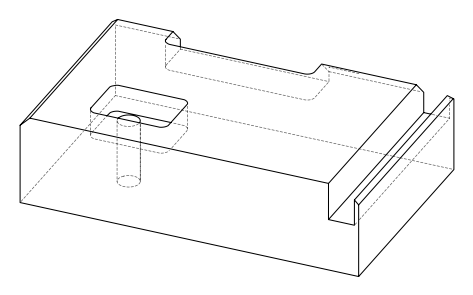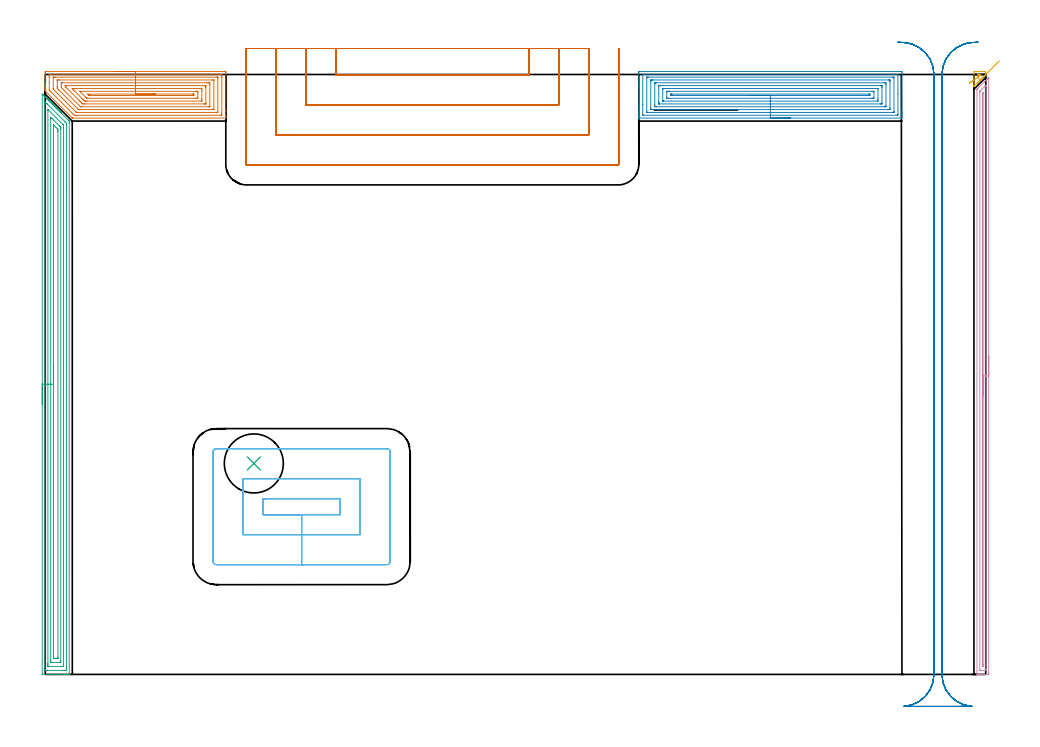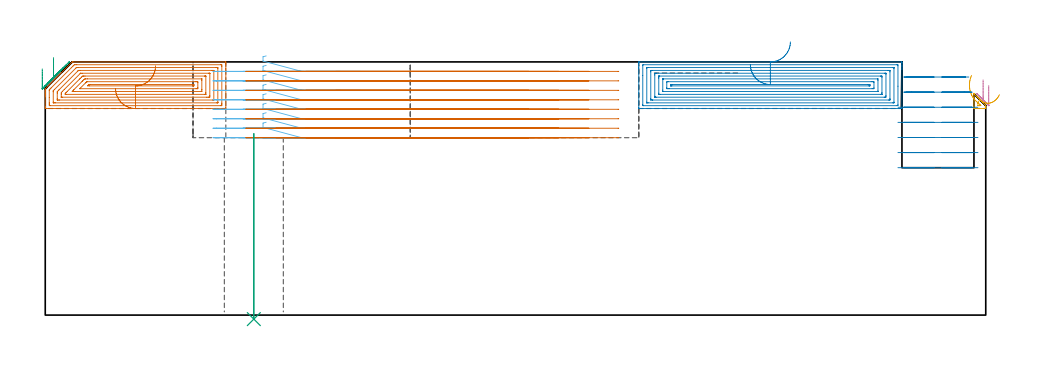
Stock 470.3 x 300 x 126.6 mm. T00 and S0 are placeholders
(PLAN: 9 operations, 3 tool changes, 84.1 min)
(1 AREA_MILL | FG_CHAMFER_SURFACE | UGT0205_001 | 6.47 min | 26729 mm3)
(2 AREA_MILL_1 | FG_CHAMFER_SURFACE_1 | UGT0205_001 | 9.73 min | 40162 mm3)
(3 AREA_MILL_2 | FG_CHAMFER_SURFACE_2 | UGT0205_001 | 11.63 min | 25627 mm3)
(4 AREA_MILL_3 | FG_CHAMFER_SURFACE_3 | UGT0205_001 | 7.25 min | 63007 mm3)
(5 AREA_MILL_4 | FG_CHAMFER_SURFACE_4 | UGT0205_001 | 0.28 min | 872 mm3)
(6 MILL_RECTANGULAR_POCKET | POCKET_RECTANGULAR_STRAIGHT | UGT0201_094 | Follow Part, ap 5, ae 75% | 10.31 min | 316628 mm3)
(7 MILL_SLOT | SLOT_PARTIAL_RECTANGULAR | UGT0201_094 | Follow Part, ap 5, ae 75% | 27.69 min | 425944 mm3)
(8 MILL_RECTANGULAR_SLOT | SLOT_RECTANGULAR | UGT0201_004 | Follow Part, ap 8, ae 75% | 10.38 min | 538906 mm3)
(9 INDEXABLE_INSERT_DRILL_THROUGH_HOLE_FROM_SOLID | STEP1HOLE | NXT0302_030 | 0.38 min | 60534 mm3)
(TOOL UGT0205_001 | Chamfer Mill 20 x 3 x 45 deg. | D20 FL50 Z2)
(TOOL UGT0201_094 | End mill 20 mm | D20 FL38 Z4)
(TOOL UGT0201_004 | End Mill 32 mm | D32 FL53 Z6)
(TOOL NXT0302_030 | Index. Insert Drill 29.5mm [880-D2950L32-03] | D29.5 PA176 FL89 Z2)
(OP 1 AREA_MILL)
G17 G21 G94 G90
T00 M6
G54
G17 G0 G90 X35.15 Y301.5 S1061 M3
G43 Z136.6 H0
Z113.3
G94 G1 X35.188 Z112.428 F250.
X35.302 Z111.564
X35.491 Z110.712
X35.753 Z109.88
X36.087 Z109.074
X36.49 Z108.3
X36.958 Z107.564
X37.49 Z106.872
X38.079 Z106.229
X38.722 Z105.64
X39.414 Z105.108
X40.15 Z104.64
X40.924 Z104.237
X41.73 Z103.903
X42.562 Z103.641
X43.414 Z103.452
X44.278 Z103.338
X45.15 Z103.3
X89.369
X89.712 Y301.499 Z103.301
X90.254 Y301.494 Z103.303
X90.292 Y301.491 Z103.306
X90.3 Y300.953 Z103.844
Y282.3 Z122.495
Y281.696 Z123.101
Y281.412 Z123.385
Y279.635 Z125.16
Y279.066 Z125.733
Y278.55 Z126.249
Y278.233 Z126.558
X90.291 Y278.203 Z126.588
X90.158 Y278.2 Z126.6
X13.957
X13.499 Y278.207 Z126.592
X13.445 Y278.255 Z126.544
X0.143 Y291.556 Z113.241
X0.074 Y291.627 Z113.171
X0.01 Y291.693 Z113.103
X0. Y291.911 Z112.888
Y292.64 Z112.159
Y293.278 Z111.521
Y293.847 Z110.949
Y294.132 Z110.665
Y294.735 Z110.061
Y295.02 Z109.777
Y295.624 Z109.171
Y300.651 Z104.146
X0.002 Y300.953 Z103.844
X0.008 Y301.491 Z103.306
X0.046 Y301.494 Z103.303
X0.588 Y301.5 Z103.3
X45.15
Y300.086 Z104.714
X87.909 Y300.085 Z104.715
X87.929 Y300.084 Z104.716
X88.29 Y300.065 Z104.735
X88.297 Y299.698 Z105.102
X88.299 Y299.177 Z105.623
X88.3 Y298.807 Z105.993
X88.299 Y280.523 Z124.277
X88.298 Y280.156 Z124.644
X88.29 Y279.635 Z125.165
X87.949 Y279.616 Z125.184
X87.929 Y279.615 Z125.185
X15.739 Y279.614 Z125.186
X14.848 Y279.621 Z125.179
X14.527 Y279.635 Z125.165
X13.957 Y280.195 Z124.605
X13.627 Y280.523 Z124.277
X13.066 Y281.084 Z123.716
X2.968 Y291.182 Z113.618
X2.371 Y291.782 Z113.018
X2.091 Y292.071 Z112.729
X2.01 Y292.165 Z112.635
X2.006 Y292.256 Z112.544
X2.002 Y292.439 Z112.361
X2. Y295.993 Z108.807
Y298.658 Z106.142
X2.001 Y299.177 Z105.623
X2.002 Y299.544 Z105.256
X2.01 Y300.065 Z104.735
X2.351 Y300.084 Z104.716
X2.371 Y300.085 Z104.715
X45.15 Y300.086 Z104.714
Y298.672 Z106.128
X85.763 Y298.671 Z106.129
X86.147 Y298.669 Z106.131
X86.273 Y298.667 Z106.134
X86.287 Y298.665 Z106.135
X86.292 Y298.624 Z106.176
X86.297 Y298.543 Z106.257
X86.299 Y298.441 Z106.359
X86.3 Y298.288 Z106.512
X86.299 Y281.412 Z123.388
X86.298 Y281.261 Z123.539
X86.29 Y281.107 Z123.693
X86.282 Y281.035 Z123.765
X86.242 Y281.033 Z123.767
X86.147 Y281.031 Z123.769
X85.639 Y281.029 Z123.771
X85.255 Y281.028 Z123.772
X16.631 Y281.029 Z123.771
X16.123
X15.739 Y281.033 Z123.767
X15.612 Y281.035 Z123.765
X15.572 Y281.039 Z123.761
X15.537 Y281.07 Z123.73
X15.466 Y281.138 Z123.662
X15.188 Y281.412 Z123.388
X4.529 Y292.071 Z112.729
X4.153 Y292.45 Z112.35
X4.034 Y292.578 Z112.222
X4.01 Y292.624 Z112.176
X4.005 Y292.704 Z112.096
X4.002 Y292.806 Z111.994
X4. Y292.959 Z111.841
Y293.112 Z111.688
X4.001 Y298.288 Z106.512
X4.002 Y298.439 Z106.361
X4.01 Y298.594 Z106.206
X4.018 Y298.665 Z106.135
X4.058 Y298.667 Z106.133
X4.153 Y298.669 Z106.131
X4.661 Y298.671 Z106.129
X5.045 Y298.672 Z106.128
X45.15
Y297.257 Z107.543
X83.617
X84.244 Y297.253 Z107.547
X84.279 Y297.251 Z107.549
X84.29 Y297.248 Z107.552
X84.293 Y297.23 Z107.57
X84.297 Y297.137 Z107.663
X84.299 Y296.95 Z107.85
Y282.776 Z122.024
X84.296 Y282.57 Z122.23
X84.291 Y282.468 Z122.332
X84.289 Y282.449 Z122.351
X84.27 Y282.447 Z122.353
X84.219 Y282.445 Z122.355
X83.473 Y282.443 Z122.357
X83.33
X17.378
X16.631 Y282.449 Z122.351
X16.612 Y282.45 Z122.35
X16.587 Y282.469 Z122.331
X16.536 Y282.516 Z122.284
X16.438 Y282.611 Z122.189
X16.245 Y282.804 Z121.996
X6.827 Y292.222 Z112.578
X6.101 Y292.959 Z111.841
X6.01 Y293.064 Z111.736
X6.007 Y293.165 Z111.635
X6.003 Y293.371 Z111.429
X6. Y293.783 Z111.017
Y296.512 Z108.288
X6.001 Y296.924 Z107.876
X6.004 Y297.13 Z107.67
X6.009 Y297.232 Z107.568
X6.011 Y297.251 Z107.549
X6.03 Y297.253 Z107.547
X6.081 Y297.255 Z107.545
X6.827 Y297.257 Z107.543
X6.97
X45.15
Y295.843 Z108.957
X80.799
X81.471 Y295.842 Z108.958
X81.691 Y295.84 Z108.96
X81.91 Y295.836 Z108.964
X82.29 Y295.82 Z108.98
X82.293 Y295.624 Z109.176
X82.299 Y295.017 Z109.783
Y283.924 Z120.876
X82.298 Y283.887 Z120.913
X82.295 Y283.869 Z120.931
X82.292 Y283.865 Z120.935
X82.277 Y283.863 Z120.938
X82.131 Y283.859 Z120.941
X81.91 Y283.857 Z120.943
X81.691
X18.413
X17.74 Y283.859 Z120.941
X17.688 Y283.861 Z120.939
X17.663 Y283.864 Z120.936
X17.63 Y283.881 Z120.919
X17.522 Y283.979 Z120.821
X17.423 Y284.076 Z120.724
X9.501 Y291.997 Z112.803
X8.609 Y292.891 Z111.909
X8.546 Y292.959 Z111.841
X8.01 Y293.556 Z111.244
X8.006 Y293.847 Z110.953
X8.001 Y294.454 Z110.346
Y295.776 Z109.024
X8.002 Y295.813 Z108.987
X8.005 Y295.831 Z108.969
X8.008 Y295.835 Z108.965
X8.023 Y295.838 Z108.962
X8.169 Y295.841 Z108.959
X8.39 Y295.843 Z108.957
X8.609
X45.15
Y294.429 Z110.371
X79.908
X80.217 Y294.427 Z110.373
X80.268 Y294.424 Z110.376
X80.288 Y294.422 Z110.378
X80.29 Y294.413 Z110.387
X80.297 Y294.347 Z110.453
X80.3 Y293.847 Z110.953
Y293.457 Z111.343
X80.299 Y285.463 Z119.337
X80.294 Y285.332 Z119.468
X80.29 Y285.287 Z119.513
X80.284 Y285.277 Z119.523
X80.272 Y285.276 Z119.524
X80.2 Y285.273 Z119.527
X79.908 Y285.271 Z119.529
X79.601
X19.888
X19.304 Y285.272 Z119.528
X18.994 Y285.274 Z119.526
X18.71 Y285.278 Z119.522
X18.413 Y285.546 Z119.254
X18.099 Y285.853 Z118.947
X17.522 Y286.426 Z118.374
X17.206 Y286.741 Z118.059
X10.99 Y292.959 Z111.841
X10.392 Y293.562 Z111.238
X10.124 Y293.847 Z110.953
X10.042 Y293.94 Z110.86
X10.01 Y293.995 Z110.805
X10.007 Y294.043 Z110.757
X10.002 Y294.236 Z110.564
X10.006 Y294.368 Z110.432
X10.01 Y294.414 Z110.386
X10.016 Y294.423 Z110.377
X10.028 Y294.424 Z110.376
X10.1 Y294.427 Z110.373
X10.392 Y294.429 Z110.371
X10.7
X45.15
Y293.015 Z111.785
X78.126 Y293.014 Z111.786
X78.181 Y293.012 Z111.788
X78.284 Y293.008 Z111.792
X78.29 Y292.959 Z111.841
X78.297 Y292.788 Z112.012
X78.3 Y292.071 Z112.729
Y291.897 Z112.903
Y287.456 Z117.344
X78.296 Y286.741 Z118.059
X78.293 Y286.699 Z118.101
X78.291 Y286.693 Z118.107
X78.274 Y286.69 Z118.11
X78.237 Y286.687 Z118.113
X78.181 Y286.686 Z118.114
X78.126 Y286.685 Z118.115
X21.087
X20.248 Y286.689 Z118.111
X20.196 Y286.692 Z118.108
X19.668 Y286.741 Z118.059
X19.304 Y287.097 Z117.703
X18.768 Y287.629 Z117.171
X18.413 Y287.984 Z116.816
X14.327 Y292.071 Z112.729
X13.957 Y292.443 Z112.357
X13.45 Y292.959 Z111.841
X13.907 Y293.008 Z111.792
X13.957 Y293.011 Z111.789
X14.792 Y293.015 Z111.785
X14.848
X45.15
Y291.6 Z113.2
X75.452
X75.927 Y291.597 Z113.203
X76.177 Y291.593 Z113.207
X76.29 Y291.581 Z113.219
X76.299 Y291.226 Z113.574
X76.3 Y291.182 Z113.618
X76.299 Y288.561 Z116.239
X76.298 Y288.518 Z116.282
X76.281 Y288.107 Z116.693
X75.869 Y288.102 Z116.698
X75.452 Y288.1 Z116.7
X74.98
X21.087
X20.947 Y288.101 Z116.699
X20.835 Y288.103 Z116.697
X20.765 Y288.106 Z116.694
X20.715 Y288.144 Z116.656
X20.331 Y288.518 Z116.282
X20.196 Y288.651 Z116.149
X17.522 Y291.326 Z113.474
X17.31 Y291.546 Z113.254
X17.266 Y291.593 Z113.207
X17.285 Y291.596 Z113.204
X17.32 Y291.598 Z113.202
X17.522 Y291.6 Z113.2
X45.15
Y290.186 Z114.614
X73.778
X74.093 Y290.184 Z114.616
X74.25 Y290.181 Z114.619
X74.282 Y290.18 Z114.62
X74.29 Y290.159 Z114.641
X74.292 Y290.11 Z114.69
X74.298 Y289.668 Z115.132
X74.292 Y289.537 Z115.263
X74.29 Y289.522 Z115.278
X74.259 Y289.519 Z115.281
X74.175 Y289.516 Z115.284
X74.007 Y289.514 Z115.286
X22.653
X21.978 Y289.519 Z115.281
X21.863 Y289.521 Z115.279
X21.497 Y289.811 Z114.989
X21.202 Y290.179 Z114.621
X22.086 Y290.186 Z114.614
X45.15
X46.022 Z114.652
X46.886 Z114.766
X47.738 Z114.954
X48.57 Z115.217
X49.376 Z115.551
X50.15 Z115.953
X50.886 Z116.422
X51.578 Z116.953
X52.221 Z117.543
X52.81 Z118.186
X53.342 Z118.878
X53.81 Z119.614
X54.213 Z120.388
X54.547 Z121.194
X54.809 Z122.026
X54.998 Z122.877
X55.112 Z123.742
X55.15 Z124.614
G0 Z136.6
M5
M2
(OP 2 AREA_MILL_1)
G17 G21 G94 G90
T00 M6
G54
G17 G0 G90 X372.6 Y278.2 S1061 M3
G43 Z136.6 H0
G94 G1 X372.562 Z135.728 F250.
X372.448 Z134.863
X372.259 Z134.012
X371.997 Z133.18
X371.663 Z132.374
X371.26 Z131.6
X370.792 Z130.864
X370.26 Z130.172
X369.671 Z129.529
X369.028 Z128.939
X368.336 Z128.408
X367.6 Z127.94
X366.826 Z127.537
X366.02 Z127.203
X365.188 Z126.941
X364.336 Z126.752
X363.472 Z126.638
X362.6 Z126.6
X296.966
X296.81 Y278.203 Z126.588
X296.806 Y278.237 Z126.555
X296.8 Y278.607 Z126.192
Y278.973 Z125.826
Y279.635 Z125.16
Y280.854 Z123.943
Y281.412 Z123.383
Y293.847 Z110.95
Y300.953 Z103.844
X296.802 Y301.234 Z103.564
X296.81 Y301.492 Z103.306
X297.069 Y301.499 Z103.299
X427.787 Y301.5 Z103.3
X428.134 Y301.497 Z103.302
X428.39 Y301.492 Z103.306
X428.4 Y301.232 Z103.565
Y282.021 Z122.774
Y281.412 Z123.383
Y280.854 Z123.943
Y280.523 Z124.273
Y279.966 Z124.83
Y279.635 Z125.16
Y278.973 Z125.826
Y278.607 Z126.192
Y278.238 Z126.553
X428.391 Y278.203 Z126.588
X428.234 Y278.2 Z126.6
X362.6
Y279.614 Z125.186
X299.199 Y279.615 Z125.185
X298.81 Y279.635 Z125.165
X298.801 Y280.03 Z124.77
X298.8 Y285.04 Z119.76
X298.801 Y299.572 Z105.228
X298.81 Y300.065 Z104.735
X299.179 Y300.085 Z104.715
X299.199
X426.001
X426.39 Y300.065 Z104.735
X426.399 Y299.67 Z105.13
X426.4 Y290.342 Z114.458
X426.399 Y280.128 Z124.672
X426.39 Y279.635 Z125.165
X426.021 Y279.615 Z125.185
X426.001 Y279.614 Z125.186
X362.6
Y281.028 Z123.772
X301.37 Y281.029 Z123.771
X300.985 Y281.03 Z123.77
X300.857 Y281.033 Z123.767
X300.819 Y281.035 Z123.765
X300.81 Y281.106 Z123.694
X300.804 Y281.228 Z123.572
X300.801 Y281.412 Z123.388
Y298.288 Z106.512
X300.802 Y298.47 Z106.33
X300.81 Y298.653 Z106.147
X300.822 Y298.665 Z106.135
X300.841 Y298.668 Z106.132
X300.888 Y298.67 Z106.13
X300.985 Y298.671 Z106.129
X301.493 Y298.672
X423.83 Y298.671
X424.215 Y298.67 Z106.13
X424.343 Y298.667 Z106.133
X424.381 Y298.665 Z106.135
X424.39 Y298.594 Z106.206
X424.396 Y298.472 Z106.328
X424.399 Y298.288 Z106.512
Y281.412 Z123.388
X424.398 Y281.23 Z123.57
X424.39 Y281.047 Z123.753
X424.378 Y281.035 Z123.765
X424.359 Y281.032 Z123.768
X424.312 Y281.03 Z123.77
X424.215 Y281.029 Z123.771
X423.707 Y281.028 Z123.772
X362.6
Y282.443 Z122.357
X303.52
X302.882 Y282.448 Z122.352
X302.812 Y282.45 Z122.35
X302.808 Y282.543 Z122.257
X302.803 Y282.748 Z122.052
X302.8 Y283.159 Z121.641
Y296.512 Z108.288
X302.805 Y296.941 Z107.859
X302.81 Y297.156 Z107.644
X302.817 Y297.25 Z107.55
X302.919 Y297.253 Z107.547
X303.664 Y297.257 Z107.543
X303.807
X421.68
X422.318 Y297.252 Z107.548
X422.388 Y297.25 Z107.55
X422.392 Y297.157 Z107.643
X422.397 Y296.952 Z107.848
X422.4 Y296.541 Z108.259
Y283.188 Z121.612
X422.395 Y282.759 Z122.041
X422.39 Y282.544 Z122.256
X422.383 Y282.449 Z122.351
X422.281 Y282.447 Z122.353
X421.536 Y282.443 Z122.357
X421.393
X362.6
Y283.857 Z120.943
X305.67
X305.45 Y283.858 Z120.942
X305.229 Y283.861 Z120.939
X304.81 Y283.868 Z120.932
X304.807 Y284.076 Z120.724
X304.801 Y284.722 Z120.078
X304.8 Y295.381 Z109.419
X304.802 Y295.624 Z109.176
X304.806 Y295.785 Z109.015
X304.81 Y295.824 Z108.976
X304.815 Y295.836 Z108.964
X304.862 Y295.838 Z108.962
X305.008 Y295.841 Z108.959
X305.229 Y295.843 Z108.957
X305.45
X419.53
X419.75 Y295.842 Z108.958
X419.971 Y295.839 Z108.961
X420.39 Y295.832 Z108.968
X420.393 Y295.624 Z109.176
X420.399 Y294.978 Z109.822
X420.4 Y284.319 Z120.481
X420.398 Y284.076 Z120.724
X420.394 Y283.915 Z120.885
X420.39 Y283.876 Z120.924
X420.385 Y283.864 Z120.936
X420.338 Y283.862 Z120.938
X420.192 Y283.859 Z120.941
X419.971 Y283.857 Z120.943
X419.75
X362.6
Y285.271 Z119.529
X307.236
X306.926 Y285.273 Z119.527
X306.852 Y285.275 Z119.525
X306.819 Y285.278 Z119.522
X306.81 Y285.291 Z119.509
X306.804 Y285.394 Z119.406
X306.801 Y285.853 Z118.947
X306.8 Y286.286 Z118.514
X306.801 Y293.847 Z110.953
X306.804 Y294.276 Z110.524
X306.81 Y294.418 Z110.382
X306.944 Y294.422 Z110.378
X307.236 Y294.426 Z110.374
X307.544 Y294.428 Z110.372
X417.964
X418.274 Y294.427 Z110.373
X418.348 Y294.425 Z110.375
X418.381 Y294.422 Z110.378
X418.39 Y294.409 Z110.391
X418.396 Y294.306 Z110.494
X418.399 Y293.847 Z110.953
X418.4 Y293.414 Z111.386
X418.399 Y285.853 Z118.947
X418.396 Y285.424 Z119.376
X418.39 Y285.282 Z119.518
X418.256 Y285.278 Z119.522
X417.964 Y285.274 Z119.526
X417.656 Y285.272 Z119.528
X362.6 Y285.271 Z119.529
Y286.685 Z118.115
X309.021
X308.965 Y286.686 Z118.114
X308.854 Y286.692 Z118.108
X308.809 Y286.697 Z118.103
X308.805 Y286.71 Z118.09
X308.802 Y286.741 Z118.059
X308.8 Y286.961 Z117.839
Y292.291 Z112.509
X308.807 Y292.959 Z111.841
X308.81 Y293.007 Z111.793
X308.91 Y293.012 Z111.788
X308.966 Y293.014 Z111.786
X416.179 Y293.015 Z111.785
X416.235 Y293.014 Z111.786
X416.346 Y293.008 Z111.792
X416.391 Y293.003 Z111.797
X416.395 Y292.99 Z111.81
X416.398 Y292.959 Z111.841
X416.4 Y292.739 Z112.061
Y287.409 Z117.391
X416.393 Y286.741 Z118.059
X416.39 Y286.693 Z118.107
X416.291 Y286.688 Z118.112
X416.234 Y286.686 Z118.114
X362.6 Y286.685 Z118.115
Y288.099 Z116.701
X311.7 Y288.1 Z116.7
X311.226 Y288.101 Z116.699
X310.807 Y288.107 Z116.693
X310.8 Y288.518 Z116.282
Y291.19 Z113.61
X310.807 Y291.593 Z113.207
X311.282 Y291.599 Z113.201
X311.7 Y291.6 Z113.2
X312.173
X413.5
X413.974 Y291.599 Z113.201
X414.393 Y291.593 Z113.207
X414.4 Y291.182 Z113.618
Y288.51 Z116.29
X414.393 Y288.107 Z116.693
X413.918 Y288.101 Z116.699
X413.5 Y288.1 Z116.7
X413.027 Y288.099 Z116.701
X362.6
Y289.514 Z115.286
X313.378
X313.053 Y289.516 Z115.284
X312.891 Y289.518 Z115.282
X312.819 Y289.52 Z115.28
X312.81 Y289.571 Z115.229
X312.804 Y290.084 Z114.716
X312.81 Y290.17 Z114.63
X312.817 Y290.18 Z114.62
X312.834 Y290.182 Z114.618
X312.876 Y290.184 Z114.616
X313.051 Y290.186 Z114.614
X313.399
X411.822
X412.147 Y290.184 Z114.616
X412.309 Y290.182 Z114.618
X412.381 Y290.18 Z114.62
X412.39 Y290.129 Z114.671
X412.391 Y289.62 Z115.18
X412.38 Y289.521 Z115.279
X411.497 Y289.514 Z115.286
X362.6
X361.728 Z115.324
X360.864 Z115.438
X360.012 Z115.627
X359.18 Z115.889
X358.374 Z116.223
X357.6 Z116.626
X356.864 Z117.095
X356.172 Z117.626
X355.529 Z118.215
X354.94 Z118.858
X354.408 Z119.551
X353.94 Z120.286
X353.537 Z121.06
X353.203 Z121.866
X352.941 Z122.698
X352.752 Z123.55
X352.638 Z124.415
X352.6 Z125.286
G0 Z136.6
M5
M2
(OP 3 AREA_MILL_2)
G17 G21 G94 G90
T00 M6
G54
G17 G0 G90 X-1.5 Y135.1 S1061 M3
G43 Z136.6 H0
Z123.1
G94 G1 Y135.138 Z122.228 F250.
Y135.252 Z121.364
Y135.441 Z120.512
Y135.703 Z119.68
Y136.037 Z118.874
Y136.44 Z118.1
Y136.908 Z117.364
Y137.44 Z116.672
Y138.029 Z116.029
Y138.672 Z115.44
Y139.364 Z114.909
Y140.1 Z114.44
Y140.874 Z114.037
Y141.68 Z113.703
Y142.512 Z113.441
Y143.364 Z113.252
Y144.228 Z113.138
Y145.1 Z113.1
Y289.961
X-1.498 Y290.196
X-1.495 Z113.103
X-1.145 Y289.845 Z113.455
X-0.963 Y289.665 Z113.634
X-0.901 Y289.601 Z113.698
X-0.73 Y289.431 Z113.869
X-0.667 Y289.369 Z113.929
X-0.603 Y289.304 Z113.996
X-0.436 Y289.136 Z114.163
X-0.371 Y289.073 Z114.225
X-0.306 Y289.006 Z114.293
X-0.141 Y288.842 Z114.458
X-0.075 Y288.777 Z114.521
X-0.009 Y288.709 Z114.59
X0.153 Y288.547 Z114.752
X0.22 Y288.481 Z114.817
X0.289 Y288.412 Z114.888
X0.447 Y288.253 Z115.046
X0.516 Y288.185 Z115.113
X0.586 Y288.114 Z115.185
X0.742 Y287.959 Z115.341
X0.812 Y287.889 Z115.409
X0.883 Y287.817 Z115.482
X1.036 Y287.664 Z115.635
X1.108 Y287.594 Z115.704
X1.181 Y287.52 Z115.78
X1.331 Y287.37 Z115.93
X1.404 Y287.298 Z116.
X1.478 Y287.222 Z116.077
X1.625 Y287.075 Z116.224
X1.7 Y287.002 Z116.296
X1.775 Y286.925 Z116.374
X1.919 Y286.781 Z116.519
X1.996 Y286.706 Z116.592
X2.073 Y286.628 Z116.672
X2.214 Y286.487 Z116.813
X2.291 Y286.41 Z116.888
X2.37 Y286.33 Z116.969
X2.508 Y286.192 Z117.107
X2.587 Y286.114 Z117.184
X2.667 Y286.033 Z117.266
X2.803 Y285.898 Z117.402
X2.883 Y285.819 Z117.479
X2.964 Y285.736 Z117.564
X3.097 Y285.603 Z117.696
X3.179 Y285.523 Z117.775
X3.262 Y285.439 Z117.861
X3.391 Y285.309 Z117.991
X3.475 Y285.227 Z118.071
X3.559 Y285.141 Z118.158
X3.686 Y285.014 Z118.285
X3.771 Y284.931 Z118.367
X3.856 Y284.844 Z118.456
X3.98 Y284.72 Z118.58
X4.067 Y284.635 Z118.663
X4.154 Y284.547 Z118.753
X4.275 Y284.426 Z118.874
X4.362 Y284.339 Z118.959
X4.451 Y284.249 Z119.05
X4.569 Y284.131 Z119.168
X4.658 Y284.043 Z119.254
X4.748 Y283.952 Z119.348
X4.863 Y283.837 Z119.463
X4.954 Y283.748 Z119.55
X5.046 Y283.655 Z119.645
X5.158 Y283.542 Z119.757
X5.25 Y283.452 Z119.846
X5.343 Y283.357 Z119.942
X5.452 Y283.248 Z120.052
X5.546 Y283.156 Z120.142
X5.64 Y283.06 Z120.24
X5.747 Y282.953 Z120.346
X5.842 Y282.86 Z120.438
X5.938 Y282.763 Z120.537
X6.041 Y282.659 Z120.641
X6.138 Y282.564 Z120.734
X6.235 Y282.465 Z120.834
X6.336 Y282.365 Z120.935
X6.433 Y282.268 Z121.029
X6.532 Y282.168 Z121.132
X6.63 Y282.07 Z121.229
X6.729 Y281.972 Z121.325
X6.83 Y281.871 Z121.429
X6.924 Y281.776 Z121.524
X7.025 Y281.677 Z121.621
X7.127 Y281.573 Z121.726
X7.219 Y281.481 Z121.818
X7.321 Y281.381 Z121.917
X7.424 Y281.276 Z122.024
X7.513 Y281.187 Z122.113
X7.617 Y281.085 Z122.213
X7.722 Y280.979 Z122.321
X7.808 Y280.893 Z122.407
X7.913 Y280.789 Z122.509
X8.019 Y280.681 Z122.618
X8.102 Y280.598 Z122.702
X8.209 Y280.493 Z122.805
X11.463 Y277.239 Z126.059
X11.587 Y277.113 Z126.186
X11.907 Y276.794 Z126.505
X11.922 Y276.778 Z126.52
X12.002 Y276.694 Z126.58
X12. Y276.221 Z126.6
Y0.153
X11.997 Y0.01 Z126.588
X11.969 Y0.006 Z126.561
X11.632 Y0. Z126.231
X11.184 Z125.783
X10.575 Z125.17
X9.384 Z123.98
X8.8 Z123.394
X-1.255 Y0.001 Z113.342
X-1.492 Y0.01 Z113.106
X-1.499 Y0.246 Z113.099
Y0.279
X-1.5 Y145.1 Z113.1
X-0.086 Z114.514
X-0.085 Y286.043 Z114.515
X-0.075 Y286.314 Z114.525
X0.214 Y286.033 Z114.814
X0.812 Y285.438 Z115.412
X1.109 Y285.141 Z115.709
X9.688 Y276.562 Z124.288
X10.027 Y276.221 Z124.627
X10.575 Y275.663 Z125.175
X10.585 Y275.329 Z125.185
X10.586 Y275.319 Z125.186
X10.585 Y2.373 Z125.185
X10.575 Y2.01 Z125.175
X10.067 Y2.002 Z124.667
X9.688 Y2.001 Z124.288
X9.181 Y2. Z123.781
X0.812 Y2.001 Z115.412
X0.303 Y2.003 Z114.903
X-0.075 Y2.01 Z114.525
X-0.085 Y2.383 Z114.515
X-0.086 Y2.393 Z114.514
Y145.1
X1.328 Z115.928
X1.329 Y281.946 Z115.929
X1.33 Y282.465 Z115.93
X1.334 Z115.934
X8.8 Y275. Z123.4
X9.08 Y274.717 Z123.68
X9.148 Y274.644 Z123.748
X9.163 Y274.626 Z123.763
X9.166 Y274.606 Z123.766
X9.169 Y274.562 Z123.769
X9.171 Y274.437 Z123.771
Y4.167
X9.169 Y4.074 Z123.769
X9.167 Y4.028 Z123.767
X9.166 Y4.013 Z123.766
X9.132 Y4.01 Z123.732
X8.964 Y4.002 Z123.564
X8.8 Y4.001 Z123.4
X8.079 Y4. Z122.679
X1.7 Y4.001 Z116.3
X1.534 Y4.002 Z116.134
X1.423 Y4.006 Z116.023
X1.34 Y4.01 Z115.94
X1.335 Y4.044 Z115.935
X1.333 Y4.167 Z115.933
X1.33 Y4.539 Z115.93
X1.329 Y5.059 Z115.929
X1.328 Y5.432 Z115.928
Y145.1
X2.743 Z117.343
Y277.849
X2.744 Y278.005 Z117.344
X2.75 Y278.575 Z117.35
X3.344 Y278.005 Z117.944
X3.475 Y277.876 Z118.075
X4.238 Y277.113 Z118.838
X7.025 Y274.326 Z121.625
X7.414 Y273.936 Z122.014
X7.609 Y273.739 Z122.209
X7.705 Y273.639 Z122.305
X7.75 Y273.589 Z122.35
X7.751 Y273.545 Z122.351
X7.757 Y272.81 Z122.357
Y272.653
Y6.843
X7.753 Y6.111 Z122.353
X7.75 Y6.012 Z122.35
X7.654 Y6.007 Z122.254
X7.444 Y6.003 Z122.044
X7.025 Y6. Z121.625
X6.976 Z121.576
X3.426 Z118.026
X3.038 Y6.002 Z117.638
X2.844 Y6.006 Z117.444
X2.753 Y6.01 Z117.353
X2.75 Y6.074 Z117.35
X2.743 Y6.686 Z117.343
Y6.843
Y145.1
X4.157 Z118.757
Y274.437
X4.159 Y274.642 Z118.759
X4.161 Y274.712 Z118.761
X4.162 Y274.722 Z118.762
X4.191 Y274.699 Z118.791
X4.26 Y274.637 Z118.86
X4.362 Y274.538 Z118.962
X4.464 Y274.437 Z119.064
X5.356 Y273.545 Z119.956
X6.138 Y272.762 Z120.738
X6.242 Y272.653 Z120.842
X6.336 Y272.545 Z120.936
X6.338 Y272.452 Z120.938
X6.342 Y271.761 Z120.942
X6.343 Y271.555 Z120.943
Y8.627
X6.342 Y8.421 Z120.942
X6.339 Y8.214 Z120.939
X6.336 Y8.077 Z120.936
X6.327 Y8.01 Z120.927
X6.293 Y8.007 Z120.893
X6.138 Y8.003 Z120.738
X5.873 Y8. Z120.473
X5.25 Z119.85
X4.985 Y8.001 Z119.585
X4.362 Y8.01 Z118.962
X4.164 Y8.017 Z118.764
X4.159 Y8.42 Z118.759
X4.158 Y8.627 Z118.758
X4.157 Y145.1 Z118.757
Y145.972 Z118.795
Y146.836 Z118.909
Y147.688 Z119.098
Y148.52 Z119.36
Y149.326 Z119.694
Y150.1 Z120.097
Y150.836 Z120.565
Y151.528 Z121.096
Y152.171 Z121.686
Y152.76 Z122.329
Y153.292 Z123.021
Y153.76 Z123.757
Y154.163 Z124.531
Y154.497 Z125.337
Y154.759 Z126.169
Y154.948 Z127.02
Y155.062 Z127.885
Y155.1 Z128.757
G0 Z136.6
M5
M2
(OP 4 AREA_MILL_3)
G17 G21 G94 G90
T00 M6
G54
G17 G0 G90 X471.8 Y159.25 S1061 M3
G43 Z136.6 H0
Z114.8
G94 G1 Y159.212 Z113.928 F250.
Y159.098 Z113.064
Y158.909 Z112.212
Y158.647 Z111.38
Y158.313 Z110.574
Y157.91 Z109.8
Y157.441 Z109.064
Y156.91 Z108.372
Y156.321 Z107.729
Y155.678 Z107.14
Y154.986 Z106.609
Y154.25 Z106.14
Y153.476 Z105.737
Y152.67 Z105.403
Y151.838 Z105.141
Y150.986 Z104.952
Y150.122 Z104.838
Y149.25 Z104.8
Y1.163
X471.799 Y0.609 Z104.801
X471.796 Y0.274 Z104.802
X471.793 Y0.01 Z104.804
X471.469 Y0. Z105.128
X469.723 Z106.872
X468.296 Z108.301
X467.104 Z109.49
X466.142 Z110.457
X466.021 Z110.571
X466.006 Z110.586
X465.903 Y0.01 Z110.688
X465.9 Y0.163 Z110.7
Y292.534
X465.905 Y292.595 Z110.69
X465.929 Y292.627 Z110.667
X466.09 Y292.791 Z110.509
X470.159 Y296.861 Z106.437
X470.297 Y296.998 Z106.301
X470.455 Y297.156 Z106.143
X470.596 Y297.298 Z106.
X470.743 Y297.444 Z105.855
X470.882 Y297.583 Z105.716
X471.032 Y297.735 Z105.563
X471.53 Y298.23 Z105.07
X471.659 Y298.36 Z104.94
X471.788 Y298.486 Z104.811
X471.795 Z104.803
X471.799 Z104.799
X471.8 Y149.25 Z104.8
X470.386 Z106.214
X470.385 Y2.61 Z106.215
X470.384 Y2.395 Z106.216
X470.38 Y2.057 Z106.22
X470.379 Y2.022 Z106.221
X470.34 Y2.01 Z106.26
X470.238 Y2.005 Z106.362
X470.108 Y2.001 Z106.492
X467.49 Y2. Z109.11
X467.357 Y2.003 Z109.243
X467.33 Y2.006 Z109.27
X467.322 Y2.01 Z109.278
X467.319 Y2.017 Z109.281
X467.316 Y2.048 Z109.284
X467.315 Y2.18 Z109.285
X467.314 Y290.749 Z109.286
X467.316 Y291.425 Z109.284
X467.319 Y291.533 Z109.281
X467.321 Y291.556 Z109.279
X467.337 Y291.576 Z109.263
X467.394 Y291.641 Z109.206
X467.688 Y291.938 Z108.912
X467.977 Y292.228 Z108.623
X469.894 Y294.145 Z106.706
X470.069 Y294.32 Z106.531
X470.171 Y294.418 Z106.429
X470.341 Y294.58 Z106.259
X470.379 Y294.613 Z106.221
X470.382 Y294.538 Z106.218
X470.384 Y294.32 Z106.216
X470.385 Y294.123 Z106.215
X470.386 Y149.25 Z106.214
X468.972 Z107.628
X468.971 Y4.949 Z107.629
X468.969 Y4.18 Z107.631
X468.967 Y4.06 Z107.633
X468.965 Y4.022 Z107.635
X468.937 Y4.01 Z107.663
X468.85 Y4.004 Z107.75
X468.791 Y4.003 Z107.809
X468.745 Y4.007 Z107.855
X468.736 Y4.01 Z107.864
X468.733 Y4.022 Z107.867
X468.731 Y4.056 Z107.869
X468.729 Y4.18 Z107.871
Y4.305
Y289.98
X468.735 Y290.515 Z107.865
X468.768 Y290.557 Z107.832
X468.85 Y290.648 Z107.75
X468.899 Y290.699 Z107.701
X468.949 Y290.749 Z107.651
X468.96 Y290.753 Z107.64
X468.965 Y290.752 Z107.635
X468.967 Y290.749 Z107.633
X468.971 Y290.666 Z107.629
Y290.625
X468.972 Y149.25 Z107.628
Y148.378 Z107.667
Y147.513 Z107.78
Y146.662 Z107.969
Y145.83 Z108.232
Y145.024 Z108.565
Y144.25 Z108.968
Y143.514 Z109.437
Y142.822 Z109.968
Y142.179 Z110.557
Y141.59 Z111.201
Y141.058 Z111.893
Y140.59 Z112.628
Y140.187 Z113.402
Y139.853 Z114.208
Y139.591 Z115.04
Y139.402 Z115.892
Y139.288 Z116.757
Y139.25 Z117.628
G0 Z136.6
M5
M2
(OP 5 AREA_MILL_4)
G17 G21 G94 G90
T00 M6
G54
G17 G0 G90 X477.165 Y306.929 S1061 M3
G43 Z136.6 H0
Z110.207
G94 G1 X476.791 Y306.553 Z109.515 F250.
X476.376 Y306.134 Z108.872
X475.922 Y305.678 Z108.282
X475.435 Y305.187 Z107.751
X474.916 Y304.665 Z107.282
X474.371 Y304.116 Z106.879
X473.803 Y303.545 Z106.545
X473.217 Y302.954 Z106.283
X472.616 Y302.35 Z106.094
X472.007 Y301.737 Z105.98
X471.393 Y301.118 Z105.941
X470.778 Y300.5 Z105.979
X470.169 Y299.886 Z106.093
X469.568 Y299.282 Z106.282
X468.982 Y298.692 Z106.544
X468.414 Y298.12 Z106.878
X467.869 Y297.571 Z107.28
X467.35 Y297.049 Z107.749
X467.211 Y296.909 Z107.887
X467.065 Y296.764 Z108.034
X466.914 Y296.612 Z108.185
X466.766 Y296.464 Z108.332
X466.61 Y296.309 Z108.489
X466.477 Y296.176 Z108.622
X466.321 Y296.018 Z108.777
X466.155 Y295.854 Z108.944
X466.041 Y295.74 Z109.058
X465.876 Y295.573 Z109.222
X465.7 Y295.399 Z109.399
X465.604 Y295.303 Z109.495
X464.731 Y294.431 Z110.368
X464.443 Y294.144 Z110.65
X464.406 Y294.115 Z110.677
X464.4 Y294.13 Z110.664
Y294.184 Z110.613
Y300.703 Z104.096
X464.404 Y301.493 Z103.307
X464.449 Y301.494 Z103.305
X464.731 Y301.5 Z103.3
X469.096
X469.398
X469.969 Y301.497 Z103.303
X470.251 Y301.494 Z103.305
X470.296 Y301.492 Z103.307
X470.3 Y300.918 Z103.88
Y300.472 Z104.326
X470.299 Y300.364 Z104.433
X470.291 Y300.027 Z104.77
X470.29 Y299.999 Z104.798
X469.969 Y299.668 Z105.13
X467.35 Y297.049 Z107.749
X467.235 Y297.237 Z107.563
X466.414 Y298.57 Z106.23
X466.41 Y298.586 Z106.214
X466.403 Y298.9 Z105.9
X466.4 Y299.058 Z105.742
X466.404 Y300.027 Z104.773
X466.407 Y300.066 Z104.734
X466.41 Y300.079 Z104.721
X466.424 Y300.082 Z104.718
X466.477 Y300.083 Z104.717
X467.296 Y300.082 Z104.718
X467.35 Y300.079 Z104.721
X467.865 Y300.027 Z104.773
X467.608 Y299.763 Z105.037
X467.35 Y299.5 Z105.3
X466.477 Y298.627 Z106.173
X466.44 Y298.592 Z106.208
X466.417 Y298.572 Z106.228
X466.414 Y298.57 Z106.23
X465.798 Y298.156 Z106.688
X465.216 Y297.766 Z107.208
X464.675 Y297.402 Z107.788
X464.178 Y297.068 Z108.422
X463.729 Y296.766 Z109.106
X463.33 Y296.499 Z109.835
X462.986 Y296.268 Z110.603
X462.699 Y296.075 Z111.403
X462.471 Y295.922 Z112.231
X462.304 Y295.81 Z113.08
X462.198 Y295.739 Z113.943
X462.156 Y295.71 Z114.814
X462.177 Y295.724 Z115.686
X462.26 Y295.78 Z116.553
X462.406 Y295.879 Z117.407
X462.614 Y296.018 Z118.243
X462.881 Y296.197 Z119.054
X463.206 Y296.415 Z119.834
G0 Z136.6
M5
M2
(OP 6 MILL_RECTANGULAR_POCKET)
G17 G21 G94 G90
T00 M6
G54
G17 G0 G90 X110.477 Y87.9 S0 M3
G43 Z136.6 H0
Z129.6
G94 G1 X108.9 Z129.177 F250.
Y79.9 Z127.034
X128.2 Z121.862
X147.5 F500.
Y87.9
X108.9
Y79.9
X128.2
Y69.9
X157.5
Y97.9
X98.9
Y69.9
X128.2
Y54.9
X170.8
G3 X172.5 Y56.6 R1.7
G1 Y111.2
G3 X170.8 Y112.9 R1.7
G1 X85.6
G3 X83.9 Y111.2 R1.7
G1 Y56.6
G3 X85.6 Y54.9 R1.7
G1 X128.2
X129.2
G0 X110.477 Y87.9 Z124.862
G1 X108.9 Z124.44 F250.
Y79.9 Z122.296
X128.2 Z117.125
X147.5 F500.
Y87.9
X108.9
Y79.9
X128.2
Y69.9
X157.5
Y97.9
X98.9
Y69.9
X128.2
Y54.9
X170.8
G3 X172.5 Y56.6 R1.7
G1 Y111.2
G3 X170.8 Y112.9 R1.7
G1 X85.6
G3 X83.9 Y111.2 R1.7
G1 Y56.6
G3 X85.6 Y54.9 R1.7
G1 X128.2
X129.2
G0 X110.477 Y87.9 Z120.125
G1 X108.9 Z119.702 F250.
Y79.9 Z117.559
X128.2 Z112.387
X147.5 F500.
Y87.9
X108.9
Y79.9
X128.2
Y69.9
X157.5
Y97.9
X98.9
Y69.9
X128.2
Y54.9
X170.8
G3 X172.5 Y56.6 R1.7
G1 Y111.2
G3 X170.8 Y112.9 R1.7
G1 X85.6
G3 X83.9 Y111.2 R1.7
G1 Y56.6
G3 X85.6 Y54.9 R1.7
G1 X128.2
X129.2
G0 X110.477 Y87.9 Z115.387
G1 X108.9 Z114.965 F250.
Y79.9 Z112.821
X128.2 Z107.65
X147.5 F500.
Y87.9
X108.9
Y79.9
X128.2
Y69.9
X157.5
Y97.9
X98.9
Y69.9
X128.2
Y54.9
X170.8
G3 X172.5 Y56.6 R1.7
G1 Y111.2
G3 X170.8 Y112.9 R1.7
G1 X85.6
G3 X83.9 Y111.2 R1.7
G1 Y56.6
G3 X85.6 Y54.9 R1.7
G1 X128.2
X129.2
G0 X110.477 Y87.9 Z110.65
G1 X108.9 Z110.227 F250.
Y79.9 Z108.084
X128.2 Z102.912
X147.5 F500.
Y87.9
X108.9
Y79.9
X128.2
Y69.9
X157.5
Y97.9
X98.9
Y69.9
X128.2
Y54.9
X170.8
G3 X172.5 Y56.6 R1.7
G1 Y111.2
G3 X170.8 Y112.9 R1.7
G1 X85.6
G3 X83.9 Y111.2 R1.7
G1 Y56.6
G3 X85.6 Y54.9 R1.7
G1 X128.2
X129.2
G0 X110.477 Y87.9 Z105.912
G1 X108.9 Z105.49 F250.
Y79.9 Z103.346
X128.2 Z98.175
X147.5 F500.
Y87.9
X108.9
Y79.9
X128.2
Y69.9
X157.5
Y97.9
X98.9
Y69.9
X128.2
Y54.9
X170.8
G3 X172.5 Y56.6 R1.7
G1 Y111.2
G3 X170.8 Y112.9 R1.7
G1 X85.6
G3 X83.9 Y111.2 R1.7
G1 Y56.6
G3 X85.6 Y54.9 R1.7
G1 X128.2
X129.2
G0 X110.477 Y87.9 Z101.175
G1 X108.9 Z100.753 F250.
Y79.9 Z98.609
X128.2 Z93.437
X147.5 F500.
Y87.9
X108.9
Y79.9
X128.2
Y69.9
X157.5
Y97.9
X98.9
Y69.9
X128.2
Y54.9
X170.8
G3 X172.5 Y56.6 R1.7
G1 Y111.2
G3 X170.8 Y112.9 R1.7
G1 X85.6
G3 X83.9 Y111.2 R1.7
G1 Y56.6
G3 X85.6 Y54.9 R1.7
G1 X128.2
X129.2
G0 X110.477 Y87.9 Z96.437
G1 X108.9 Z96.015 F250.
Y79.9 Z93.871
X128.2 Z88.7
X147.5 F500.
Y87.9
X108.9
Y79.9
X128.2
Y69.9
X157.5
Y97.9
X98.9
Y69.9
X128.2
Y54.9
X170.8
G3 X172.5 Y56.6 R1.7
G1 Y111.2
G3 X170.8 Y112.9 R1.7
G1 X85.6
G3 X83.9 Y111.2 R1.7
G1 Y56.6
G3 X85.6 Y54.9 R1.7
G1 X128.2
X129.2
G0 Z136.6
M5
M2
(OP 7 MILL_SLOT)
G17 G21 G94 G90
T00 M6
G54
G17 G0 G90 X145.3 Y313. S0 M3
G43 Z136.6 H0
Z121.862
G94 G1 Y310. F250.
Y299.8 F500.
X241.8
Y310.
Y313. F250.
X130.3
Y310.
Y284.8 F500.
X256.8
Y310.
Y313. F250.
X115.3
Y310.
Y269.8 F500.
X271.8
Y310.
Y313. F250.
X100.3
Y310.
Y255.1 F500.
G3 X100.6 Y254.8 R0.3
G1 X286.5
G3 X286.8 Y255.1 R0.3
G1 Y310.
Y313. F250.
G0 X145.3 Z117.125
G1 Y310.
Y299.8 F500.
X241.8
Y310.
Y313. F250.
X130.3
Y310.
Y284.8 F500.
X256.8
Y310.
Y313. F250.
X115.3
Y310.
Y269.8 F500.
X271.8
Y310.
Y313. F250.
X100.3
Y310.
Y255.1 F500.
G3 X100.6 Y254.8 R0.3
G1 X286.5
G3 X286.8 Y255.1 R0.3
G1 Y310.
Y313. F250.
G0 X145.3 Z112.387
G1 Y310.
Y299.8 F500.
X241.8
Y310.
Y313. F250.
X130.3
Y310.
Y284.8 F500.
X256.8
Y310.
Y313. F250.
X115.3
Y310.
Y269.8 F500.
X271.8
Y310.
Y313. F250.
X100.3
Y310.
Y255.1 F500.
G3 X100.6 Y254.8 R0.3
G1 X286.5
G3 X286.8 Y255.1 R0.3
G1 Y310.
Y313. F250.
G0 X145.3 Z107.65
G1 Y310.
Y299.8 F500.
X241.8
Y310.
Y313. F250.
X130.3
Y310.
Y284.8 F500.
X256.8
Y310.
Y313. F250.
X115.3
Y310.
Y269.8 F500.
X271.8
Y310.
Y313. F250.
X100.3
Y310.
Y255.1 F500.
G3 X100.6 Y254.8 R0.3
G1 X286.5
G3 X286.8 Y255.1 R0.3
G1 Y310.
Y313. F250.
G0 X145.3 Z102.912
G1 Y310.
Y299.8 F500.
X241.8
Y310.
Y313. F250.
X130.3
Y310.
Y284.8 F500.
X256.8
Y310.
Y313. F250.
X115.3
Y310.
Y269.8 F500.
X271.8
Y310.
Y313. F250.
X100.3
Y310.
Y255.1 F500.
G3 X100.6 Y254.8 R0.3
G1 X286.5
G3 X286.8 Y255.1 R0.3
G1 Y310.
Y313. F250.
G0 X145.3 Z98.175
G1 Y310.
Y299.8 F500.
X241.8
Y310.
Y313. F250.
X130.3
Y310.
Y284.8 F500.
X256.8
Y310.
Y313. F250.
X115.3
Y310.
Y269.8 F500.
X271.8
Y310.
Y313. F250.
X100.3
Y310.
Y255.1 F500.
G3 X100.6 Y254.8 R0.3
G1 X286.5
G3 X286.8 Y255.1 R0.3
G1 Y310.
Y313. F250.
G0 X145.3 Z93.437
G1 Y310.
Y299.8 F500.
X241.8
Y310.
Y313. F250.
X130.3
Y310.
Y284.8 F500.
X256.8
Y310.
Y313. F250.
X115.3
Y310.
Y269.8 F500.
X271.8
Y310.
Y313. F250.
X100.3
Y310.
Y255.1 F500.
G3 X100.6 Y254.8 R0.3
G1 X286.5
G3 X286.8 Y255.1 R0.3
G1 Y310.
Y313. F250.
G0 X145.3 Z88.7
G1 Y310.
Y299.8 F500.
X241.8
Y310.
Y313. F250.
X130.3
Y310.
Y284.8 F500.
X256.8
Y310.
Y313. F250.
X115.3
Y310.
Y269.8 F500.
X271.8
Y310.
Y313. F250.
X100.3
Y310.
Y255.1 F500.
G3 X100.6 Y254.8 R0.3
G1 X286.5
G3 X286.8 Y255.1 R0.3
G1 Y310.
Y313. F250.
G0 Z136.6
M5
M2
(OP 8 MILL_RECTANGULAR_SLOT)
G17 G21 G94 G90
T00 M6
G54
G17 G0 G90 X430.601 Y316.129 S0 M3
G43 Z136.6 H0
Z119.043
G94 G1 X433.448 Y315.183 F250.
G2 X444.4 Y300. R16. F500.
G1 Y0.
G2 X429.379 Y-15.97 R16.
G1 Y-16.
X456.057
G3 X460.179 Y-15.46 R16.
G1 X460.171 Y-15.431
G2 X448.4 Y0. R16.
G1 Y300.
G2 X459.012 Y315.065 R16.
G1 X461.837 Y316.076 F250.
G0 X430.386 Y316.157 Z111.486
G1 X433.245 Y315.249
G2 X444.4 Y300. R16. F500.
G1 Y0.
G2 X429.379 Y-15.97 R16.
G1 Y-16.
X463.421
Y-15.97
G2 X448.4 Y0. R16.
G1 Y300.
G2 X459.553 Y315.248 R16.
G1 X462.412 Y316.157 F250.
G0 X426.473 Y316.164 Z103.929
G1 X429.466 Y315.964
G2 X444.4 Y300. R16. F500.
G1 Y0.
G2 X429.379 Y-15.97 R16.
G1 Y-16.
X463.421
Y-15.97
G2 X448.4 Y0. R16.
G1 Y300.
G2 X463.328 Y315.964 R16.
G1 X466.322 Y316.165 F250.
G0 X426.385 Y316.154 Z96.371
G1 X429.379 Y315.97
G2 X444.4 Y300. R16. F500.
G1 Y0.
G2 X429.379 Y-15.97 R16.
G1 Y-16.
X463.421
Y-15.97
G2 X448.4 Y0. R16.
G1 Y300.
G2 X463.421 Y315.97 R16.
G1 X466.415 Y316.154 F250.
G0 X426.385 Z88.814
G1 X429.379 Y315.97
G2 X444.4 Y300. R16. F500.
G1 Y0.
G2 X429.379 Y-15.97 R16.
G1 Y-16.
X463.421
Y-15.97
G2 X448.4 Y0. R16.
G1 Y300.
G2 X463.421 Y315.97 R16.
G1 X466.415 Y316.154 F250.
G0 X426.385 Z81.257
G1 X429.379 Y315.97
G2 X444.4 Y300. R16. F500.
G1 Y0.
G2 X429.379 Y-15.97 R16.
G1 Y-16.
X463.421
Y-15.97
G2 X448.4 Y0. R16.
G1 Y300.
G2 X463.421 Y315.97 R16.
G1 X466.415 Y316.154 F250.
G0 X426.385 Z73.7
G1 X429.379 Y315.97
G2 X444.4 Y300. R16. F500.
G1 Y0.
G2 X429.379 Y-15.97 R16.
G1 Y-16.
X463.421
Y-15.97
G2 X448.4 Y0. R16.
G1 Y300.
G2 X463.421 Y315.97 R16.
G1 X466.415 Y316.154 F250.
G0 Z136.6
M5
M2
(OP 9 INDEXABLE_INSERT_DRILL_THROUGH_HOLE_FROM_SOLID)
G17 G21 G94 G90
T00 M6
G54
G17 G0 G90 X104.3 Y105.5 S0 M3
G43 Z136.6 H1
G94 G81 G98 Z-2.015 F250. R90.7
G80
M5
M2
